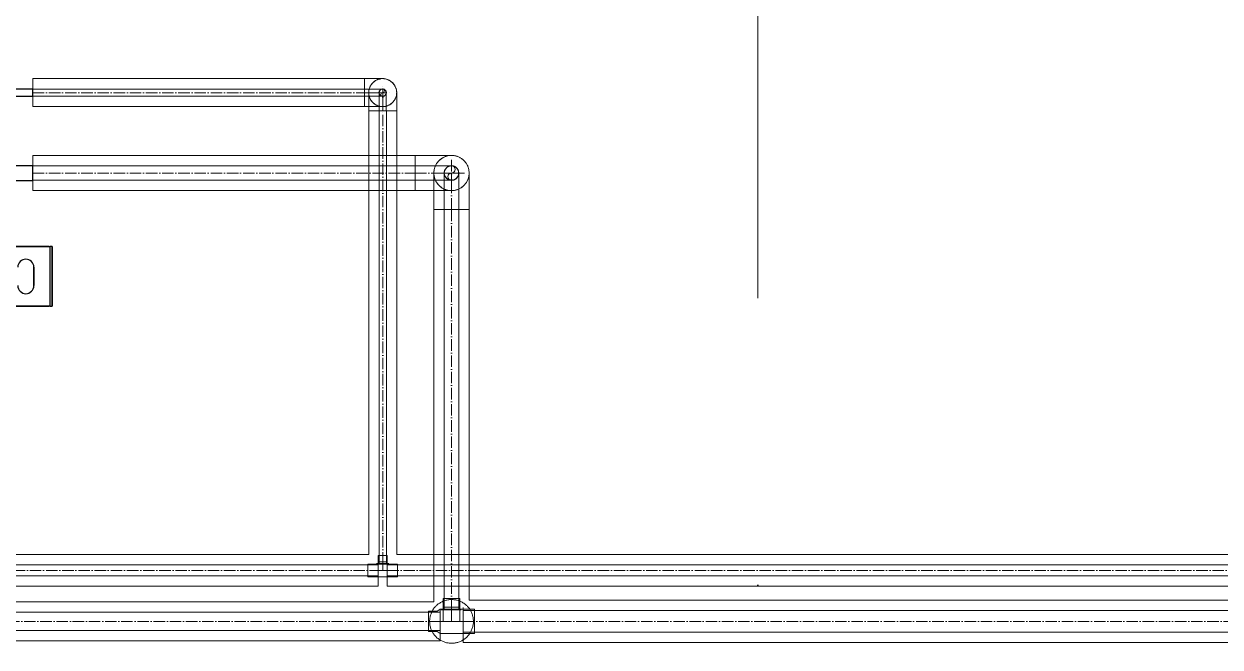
# Model space of a CAD drawing. Header units: millimetres. Extents: x -88595 to 880822, y -1054509 to -148035.
# Drawn here: x 170674 to 171716, y -245306 to -244763 of the extents above; entities that cross this region are included whole.
import ezdxf

# ---------------------------------------------------------------- set-up
doc = ezdxf.new("R2010")
doc.units = ezdxf.units.MM
doc.linetypes.add('$0$ADSK_Осевая', pattern=[14, 10, -2, 0, -2])
doc.linetypes.add('ADSK_Линия сетки', pattern=[25, 20, -2.5, 0, -2.5])
for name, color, linetype, lineweight in [('Изоляция', 7, 'Continuous', 18), ('Оборудование', 7, 'Continuous', 18), ('Оси', 7, 'Continuous', 9), ('Трубопровод', 7, 'Continuous', 18), ('Трубопроводы', 7, 'Continuous', 18)]:
    doc.layers.add(name, color=color, linetype=linetype, lineweight=lineweight)

# ---------------------------------------------------------------- blocks, each defined once
blk = doc.blocks.new('$0$ADSK_Канальный блок кондиционера1 - AD182MJERAB-3267445-В_Координация_1 этаж ОВ3')
at = {"layer": 'Оборудование', "color": 150, "lineweight": 30, "true_color": 0x0080ff}
for p, q in [((582, -507.825), (525, -507.825)), ((582, -514.175), (582, -507.825)), ((582, -514.175), (582, -507.825)), ((525, -514.175), (582, -514.175)), ((582, -574.65), (525, -574.65)), ((582, -587.35), (582, -574.65)), ((582, -587.35), (582, -574.65)), ((525, -587.35), (582, -587.35)), ((525, -645), (597, -645)), ((596, -645), (525, -645)), ((596, -645), (597, -645)), ((599, -645), (597, -645)), ((599, -645), (597, -645)), ((597, -645), (597, -697)), ((599, -697), (599, -645)), ((599, -645), (599, -697)), ((583, -679), (583, -663)), ((583, -663), (583, -679)), ((525, -697), (596, -697)), ((597, -697), (525, -697)), ((597, -697), (596, -697)), ((597, -697), (599, -697)), ((597, -697), (599, -697))]:
    blk.add_line(p, q, dxfattribs=at)
for centre, start, end in [((576, -663), 0, 180), ((576, -663), 0, 180), ((576, -679), 180, 0), ((576, -679), 180, 0)]:
    blk.add_arc(centre, 7, start, end, dxfattribs=at)
blk = doc.blocks.new('$0$ADSK_МедьПайка_Отвод-гнутая труба - Отвод _гнутая труба_-94627-В_Координация_1 этаж ОВ3')
at = {"layer": 'Трубопроводы', "color": 190, "true_color": 0x8000ff}
for p, q in [((-16488.7, 18357.4), (-16488.7, 18354.2)), ((-16488.7, 18354.2), (-16488.7, 18351.1))]:
    blk.add_line(p, q, dxfattribs=at)
at = {"layer": 'Трубопроводы', "color": 190, "true_color": 0x8000ff, "flags": 128}
for points in [[(-16488.7, 18357.4), (-16488.1, 18357.4), (-16487.5, 18357.4), (-16486.8, 18357.4), (-16486.2, 18357.4), (-16485.6, 18357.4), (-16485, 18357.4), (-16484.3, 18357.4), (-16483.7, 18357.4), (-16483.1, 18357.4), (-16482.5, 18357.4), (-16482, 18357.4), (-16481.4, 18357.4), (-16480.8, 18357.4), (-16480.3, 18357.4), (-16479.8, 18357.4), (-16479.2, 18357.4), (-16478.7, 18357.4), (-16478.3, 18357.4), (-16477.8, 18357.4), (-16477.3, 18357.4), (-16476.9, 18357.4), (-16476.5, 18357.4), (-16476.1, 18357.4), (-16475.7, 18357.4), (-16475.4, 18357.4), (-16475, 18357.4), (-16474.7, 18357.4), (-16474.4, 18357.4), (-16474.2, 18357.4), (-16473.9, 18357.4), (-16473.7, 18357.4), (-16473.5, 18357.4), (-16473.3, 18357.4), (-16473.2, 18357.4), (-16473.1, 18357.4), (-16473, 18357.4), (-16472.9, 18357.4), (-16472.9, 18357.4), (-16472.9, 18357.4)], [(-16476, 18354.2), (-16476, 18354.4), (-16476, 18354.5), (-16476, 18354.6), (-16476, 18354.7), (-16476, 18354.9), (-16475.9, 18355), (-16475.9, 18355.1), (-16475.9, 18355.2), (-16475.8, 18355.4), (-16475.8, 18355.5), (-16475.7, 18355.6), (-16475.7, 18355.7), (-16475.6, 18355.8), (-16475.5, 18355.9), (-16475.5, 18356), (-16475.4, 18356.1), (-16475.3, 18356.2), (-16475.2, 18356.3), (-16475.2, 18356.4), (-16475.1, 18356.5), (-16475, 18356.6), (-16474.9, 18356.7), (-16474.8, 18356.8), (-16474.7, 18356.8), (-16474.6, 18356.9), (-16474.5, 18357), (-16474.3, 18357), (-16474.2, 18357.1), (-16474.1, 18357.1), (-16474, 18357.2), (-16473.9, 18357.2), (-16473.8, 18357.3), (-16473.6, 18357.3), (-16473.5, 18357.3), (-16473.4, 18357.4), (-16473.3, 18357.4), (-16473.1, 18357.4), (-16473, 18357.4), (-16472.9, 18357.4), (-16472.9, 18357.4)], [(-16472.9, 18357.4), (-16472.7, 18357.4), (-16472.6, 18357.4), (-16472.5, 18357.4), (-16472.3, 18357.4), (-16472.2, 18357.3), (-16472.1, 18357.3), (-16472, 18357.3), (-16471.9, 18357.2), (-16471.7, 18357.2), (-16471.6, 18357.2), (-16471.5, 18357.1), (-16471.4, 18357), (-16471.3, 18357), (-16471.2, 18356.9), (-16471.1, 18356.9), (-16471, 18356.8), (-16470.9, 18356.7), (-16470.8, 18356.6), (-16470.7, 18356.5), (-16470.6, 18356.4), (-16470.5, 18356.4), (-16470.4, 18356.3), (-16470.3, 18356.2), (-16470.2, 18356.1), (-16470.2, 18355.9), (-16470.1, 18355.8), (-16470.1, 18355.7), (-16470, 18355.6), (-16469.9, 18355.5), (-16469.9, 18355.4), (-16469.8, 18355.3), (-16469.8, 18355.1), (-16469.8, 18355), (-16469.7, 18354.9), (-16469.7, 18354.8), (-16469.7, 18354.6), (-16469.7, 18354.5), (-16469.7, 18354.4), (-16469.7, 18354.3), (-16469.7, 18354.2)], [(-16472.9, 18351.1), (-16472.9, 18351.1), (-16472.9, 18351.1), (-16473, 18351.1), (-16473.1, 18351.1), (-16473.2, 18351.1), (-16473.3, 18351.1), (-16473.5, 18351.1), (-16473.7, 18351.1), (-16473.9, 18351.1), (-16474.1, 18351.1), (-16474.4, 18351.1), (-16474.6, 18351.1), (-16474.9, 18351.1), (-16475.3, 18351.1), (-16475.6, 18351.1), (-16476, 18351.1), (-16476.4, 18351.1), (-16476.8, 18351.1), (-16477.2, 18351.1), (-16477.7, 18351.1), (-16478.1, 18351.1), (-16478.6, 18351.1), (-16479.1, 18351.1), (-16479.6, 18351.1), (-16480.1, 18351.1), (-16480.7, 18351.1), (-16481.2, 18351.1), (-16481.8, 18351.1), (-16482.4, 18351.1), (-16483, 18351.1), (-16483.6, 18351.1), (-16484.2, 18351.1), (-16484.8, 18351.1), (-16485.4, 18351.1), (-16486, 18351.1), (-16486.7, 18351.1), (-16487.3, 18351.1), (-16487.9, 18351.1), (-16488.6, 18351.1), (-16488.7, 18351.1)], [(-16472.9, 18351.1), (-16473, 18351.1), (-16473.1, 18351.1), (-16473.2, 18351.1), (-16473.4, 18351.1), (-16473.5, 18351.1), (-16473.6, 18351.1), (-16473.7, 18351.2), (-16473.8, 18351.2), (-16474, 18351.3), (-16474.1, 18351.3), (-16474.2, 18351.4), (-16474.3, 18351.4), (-16474.4, 18351.5), (-16474.5, 18351.5), (-16474.6, 18351.6), (-16474.7, 18351.7), (-16474.8, 18351.8), (-16474.9, 18351.8), (-16475, 18351.9), (-16475.1, 18352), (-16475.2, 18352.1), (-16475.3, 18352.2), (-16475.4, 18352.3), (-16475.5, 18352.4), (-16475.5, 18352.5), (-16475.6, 18352.6), (-16475.7, 18352.7), (-16475.7, 18352.8), (-16475.8, 18353), (-16475.8, 18353.1), (-16475.9, 18353.2), (-16475.9, 18353.3), (-16475.9, 18353.4), (-16476, 18353.6), (-16476, 18353.7), (-16476, 18353.8), (-16476, 18353.9), (-16476, 18354.1), (-16476, 18354.2), (-16476, 18354.2)], [(-16469.7, 18354.2), (-16469.7, 18354.1), (-16469.7, 18354), (-16469.7, 18353.9), (-16469.7, 18353.7), (-16469.7, 18353.6), (-16469.8, 18353.5), (-16469.8, 18353.4), (-16469.8, 18353.2), (-16469.9, 18353.1), (-16469.9, 18353), (-16470, 18352.9), (-16470, 18352.8), (-16470.1, 18352.7), (-16470.2, 18352.5), (-16470.2, 18352.4), (-16470.3, 18352.3), (-16470.4, 18352.2), (-16470.5, 18352.1), (-16470.5, 18352), (-16470.6, 18352), (-16470.7, 18351.9), (-16470.8, 18351.8), (-16470.9, 18351.7), (-16471, 18351.6), (-16471.1, 18351.6), (-16471.2, 18351.5), (-16471.4, 18351.4), (-16471.5, 18351.4), (-16471.6, 18351.3), (-16471.7, 18351.3), (-16471.8, 18351.2), (-16471.9, 18351.2), (-16472.1, 18351.2), (-16472.2, 18351.1), (-16472.3, 18351.1), (-16472.4, 18351.1), (-16472.6, 18351.1), (-16472.7, 18351.1), (-16472.8, 18351.1), (-16472.9, 18351.1)]]:
    blk.add_lwpolyline(points, dxfattribs=at)
at = {"layer": 'Трубопроводы', "color": 190, "true_color": 0x8000ff}
for radius, start, end in [(3.18, 0, 180), (3.17, 180, 0)]:
    blk.add_arc((-16472.9, 18354.2), radius, start, end, dxfattribs=at)
blk = doc.blocks.new('$0$ADSK_МедьПайка_Отвод-гнутая труба - Отвод _гнутая труба_-3260024-В_Координация_1 этаж ОВ3')
at = {"layer": 'Трубопроводы', "color": 134, "true_color": 0x00a6a6}
for p, q in [((-16459.6, 18290.6), (-16459.6, 18284.2)), ((-16459.6, 18284.2), (-16459.6, 18277.9))]:
    blk.add_line(p, q, dxfattribs=at)
at = {"layer": 'Трубопроводы', "color": 134, "true_color": 0x00a6a6, "flags": 128}
for points in [[(-16459.6, 18290.6), (-16458.3, 18290.6), (-16457.1, 18290.6), (-16455.8, 18290.6), (-16454.5, 18290.6), (-16453.3, 18290.6), (-16452.1, 18290.6), (-16450.8, 18290.6), (-16449.6, 18290.6), (-16448.4, 18290.6), (-16447.2, 18290.6), (-16446.1, 18290.6), (-16444.9, 18290.6), (-16443.8, 18290.6), (-16442.7, 18290.6), (-16441.7, 18290.6), (-16440.6, 18290.6), (-16439.6, 18290.6), (-16438.7, 18290.6), (-16437.7, 18290.6), (-16436.8, 18290.6), (-16436, 18290.6), (-16435.1, 18290.6), (-16434.3, 18290.6), (-16433.6, 18290.6), (-16432.9, 18290.6), (-16432.2, 18290.6), (-16431.6, 18290.6), (-16431, 18290.6), (-16430.5, 18290.6), (-16430, 18290.6), (-16429.6, 18290.6), (-16429.2, 18290.6), (-16428.8, 18290.6), (-16428.6, 18290.6), (-16428.3, 18290.6), (-16428.1, 18290.6), (-16428, 18290.6), (-16427.9, 18290.6), (-16427.9, 18290.6)], [(-16434.2, 18284.2), (-16434.2, 18284.5), (-16434.2, 18284.7), (-16434.2, 18285), (-16434.1, 18285.2), (-16434.1, 18285.5), (-16434, 18285.7), (-16434, 18286), (-16433.9, 18286.2), (-16433.8, 18286.5), (-16433.7, 18286.7), (-16433.6, 18286.9), (-16433.5, 18287.2), (-16433.4, 18287.4), (-16433.2, 18287.6), (-16433.1, 18287.8), (-16432.9, 18288), (-16432.8, 18288.2), (-16432.6, 18288.4), (-16432.5, 18288.6), (-16432.3, 18288.8), (-16432.1, 18289), (-16431.9, 18289.1), (-16431.7, 18289.3), (-16431.5, 18289.4), (-16431.3, 18289.6), (-16431.1, 18289.7), (-16430.8, 18289.8), (-16430.6, 18289.9), (-16430.4, 18290.1), (-16430.2, 18290.2), (-16429.9, 18290.2), (-16429.7, 18290.3), (-16429.4, 18290.4), (-16429.2, 18290.4), (-16428.9, 18290.5), (-16428.7, 18290.5), (-16428.4, 18290.6), (-16428.2, 18290.6), (-16427.9, 18290.6), (-16427.9, 18290.6)], [(-16427.9, 18277.9), (-16428.1, 18277.9), (-16428.4, 18277.9), (-16428.6, 18277.9), (-16428.9, 18278), (-16429.1, 18278), (-16429.4, 18278.1), (-16429.6, 18278.1), (-16429.8, 18278.2), (-16430.1, 18278.3), (-16430.3, 18278.4), (-16430.6, 18278.5), (-16430.8, 18278.6), (-16431, 18278.7), (-16431.2, 18278.9), (-16431.4, 18279), (-16431.6, 18279.1), (-16431.8, 18279.3), (-16432, 18279.5), (-16432.2, 18279.6), (-16432.4, 18279.8), (-16432.6, 18280), (-16432.7, 18280.2), (-16432.9, 18280.4), (-16433.1, 18280.6), (-16433.2, 18280.8), (-16433.3, 18281), (-16433.5, 18281.2), (-16433.6, 18281.5), (-16433.7, 18281.7), (-16433.8, 18281.9), (-16433.9, 18282.2), (-16433.9, 18282.4), (-16434, 18282.7), (-16434.1, 18282.9), (-16434.1, 18283.2), (-16434.1, 18283.4), (-16434.2, 18283.7), (-16434.2, 18283.9), (-16434.2, 18284.2), (-16434.2, 18284.2)], [(-16427.9, 18290.6), (-16427.6, 18290.6), (-16427.3, 18290.6), (-16427.1, 18290.5), (-16426.8, 18290.5), (-16426.6, 18290.5), (-16426.3, 18290.4), (-16426.1, 18290.3), (-16425.9, 18290.3), (-16425.6, 18290.2), (-16425.4, 18290.1), (-16425.1, 18290), (-16424.9, 18289.9), (-16424.7, 18289.7), (-16424.5, 18289.6), (-16424.3, 18289.5), (-16424.1, 18289.3), (-16423.9, 18289.2), (-16423.7, 18289), (-16423.5, 18288.8), (-16423.3, 18288.7), (-16423.1, 18288.5), (-16423, 18288.3), (-16422.8, 18288.1), (-16422.6, 18287.9), (-16422.5, 18287.7), (-16422.4, 18287.4), (-16422.3, 18287.2), (-16422.1, 18287), (-16422, 18286.8), (-16421.9, 18286.5), (-16421.8, 18286.3), (-16421.8, 18286.1), (-16421.7, 18285.8), (-16421.6, 18285.6), (-16421.6, 18285.3), (-16421.6, 18285.1), (-16421.5, 18284.8), (-16421.5, 18284.6), (-16421.5, 18284.3), (-16421.5, 18284.2)], [(-16421.5, 18284.2), (-16421.5, 18284), (-16421.5, 18283.7), (-16421.5, 18283.5), (-16421.6, 18283.2), (-16421.6, 18283), (-16421.7, 18282.7), (-16421.7, 18282.5), (-16421.8, 18282.2), (-16421.9, 18282), (-16422, 18281.8), (-16422.1, 18281.5), (-16422.2, 18281.3), (-16422.3, 18281.1), (-16422.5, 18280.9), (-16422.6, 18280.6), (-16422.8, 18280.4), (-16422.9, 18280.2), (-16423.1, 18280), (-16423.2, 18279.9), (-16423.4, 18279.7), (-16423.6, 18279.5), (-16423.8, 18279.3), (-16424, 18279.2), (-16424.2, 18279), (-16424.4, 18278.9), (-16424.6, 18278.8), (-16424.9, 18278.6), (-16425.1, 18278.5), (-16425.3, 18278.4), (-16425.5, 18278.3), (-16425.8, 18278.2), (-16426, 18278.1), (-16426.3, 18278.1), (-16426.5, 18278), (-16426.8, 18278), (-16427, 18277.9), (-16427.3, 18277.9), (-16427.5, 18277.9), (-16427.8, 18277.9), (-16427.9, 18277.9)], [(-16427.9, 18277.9), (-16427.9, 18277.9), (-16428, 18277.9), (-16428.1, 18277.9), (-16428.3, 18277.9), (-16428.5, 18277.9), (-16428.8, 18277.9), (-16429.1, 18277.9), (-16429.5, 18277.9), (-16429.9, 18277.9), (-16430.4, 18277.9), (-16430.9, 18277.9), (-16431.4, 18277.9), (-16432, 18277.9), (-16432.7, 18277.9), (-16433.4, 18277.9), (-16434.1, 18277.9), (-16434.9, 18277.9), (-16435.7, 18277.9), (-16436.6, 18277.9), (-16437.5, 18277.9), (-16438.4, 18277.9), (-16439.4, 18277.9), (-16440.4, 18277.9), (-16441.4, 18277.9), (-16442.4, 18277.9), (-16443.5, 18277.9), (-16444.6, 18277.9), (-16445.8, 18277.9), (-16446.9, 18277.9), (-16448.1, 18277.9), (-16449.3, 18277.9), (-16450.5, 18277.9), (-16451.7, 18277.9), (-16453, 18277.9), (-16454.2, 18277.9), (-16455.5, 18277.9), (-16456.7, 18277.9), (-16458, 18277.9), (-16459.3, 18277.9), (-16459.6, 18277.9)]]:
    blk.add_lwpolyline(points, dxfattribs=at)
at = {"layer": 'Трубопроводы', "color": 134, "true_color": 0x00a6a6}
for start, end in [(0, 180), (180, 0)]:
    blk.add_arc((-16427.9, 18284.2), 6.35, start, end, dxfattribs=at)
blk = doc.blocks.new('$0$ADSK_МедьПайка_Отвод-гнутая труба - Отвод _гнутая труба_-V35-В_Координация_1 этаж ОВ3')
at = {"layer": 'Трубопроводы', "color": 134, "true_color": 0x00a6a6}
for p, q in [((-16434.2, 18252.5), (-16427.9, 18252.5)), ((-16427.9, 18252.5), (-16421.5, 18252.5))]:
    blk.add_line(p, q, dxfattribs=at)
at = {"layer": 'Трубопроводы', "color": 134, "true_color": 0x00a6a6, "flags": 128}
for points in [[(-16434.2, 18284.2), (-16434.2, 18284.2), (-16434.2, 18284.1), (-16434.2, 18284), (-16434.2, 18283.8), (-16434.2, 18283.6), (-16434.2, 18283.3), (-16434.2, 18283), (-16434.2, 18282.6), (-16434.2, 18282.2), (-16434.2, 18281.7), (-16434.2, 18281.2), (-16434.2, 18280.6), (-16434.2, 18280), (-16434.2, 18279.4), (-16434.2, 18278.7), (-16434.2, 18277.9), (-16434.2, 18277.2), (-16434.2, 18276.4), (-16434.2, 18275.5), (-16434.2, 18274.6), (-16434.2, 18273.7), (-16434.2, 18272.7), (-16434.2, 18271.7), (-16434.2, 18270.7), (-16434.2, 18269.6), (-16434.2, 18268.6), (-16434.2, 18267.4), (-16434.2, 18266.3), (-16434.2, 18265.2), (-16434.2, 18264), (-16434.2, 18262.8), (-16434.2, 18261.6), (-16434.2, 18260.4), (-16434.2, 18259.1), (-16434.2, 18257.9), (-16434.2, 18256.6), (-16434.2, 18255.4), (-16434.2, 18254.1), (-16434.2, 18252.8), (-16434.2, 18252.5)], [(-16421.5, 18252.5), (-16421.5, 18253.8), (-16421.5, 18255), (-16421.5, 18256.3), (-16421.5, 18257.5), (-16421.5, 18258.8), (-16421.5, 18260), (-16421.5, 18261.3), (-16421.5, 18262.5), (-16421.5, 18263.7), (-16421.5, 18264.8), (-16421.5, 18266), (-16421.5, 18267.1), (-16421.5, 18268.3), (-16421.5, 18269.3), (-16421.5, 18270.4), (-16421.5, 18271.4), (-16421.5, 18272.4), (-16421.5, 18273.4), (-16421.5, 18274.4), (-16421.5, 18275.3), (-16421.5, 18276.1), (-16421.5, 18277), (-16421.5, 18277.7), (-16421.5, 18278.5), (-16421.5, 18279.2), (-16421.5, 18279.9), (-16421.5, 18280.5), (-16421.5, 18281.1), (-16421.5, 18281.6), (-16421.5, 18282.1), (-16421.5, 18282.5), (-16421.5, 18282.9), (-16421.5, 18283.2), (-16421.5, 18283.5), (-16421.5, 18283.8), (-16421.5, 18284), (-16421.5, 18284.1), (-16421.5, 18284.2), (-16421.5, 18284.2)]]:
    blk.add_lwpolyline(points, dxfattribs=at)
at = {"layer": 'Трубопроводы', "color": 134, "true_color": 0x00a6a6}
for start, end in [(90, 270), (270, 90)]:
    blk.add_arc((-16427.9, 18284.2), 6.35, start, end, dxfattribs=at)
blk = doc.blocks.new('$0$ADSK_МедьПайка_Отвод-гнутая труба - Отвод _гнутая труба_-V37-В_Координация_1 этаж ОВ3')
at = {"layer": 'Трубопроводы', "color": 190, "true_color": 0x8000ff}
for p, q in [((-4816, 18338.4), (-4812.9, 18338.4)), ((-4812.9, 18338.4), (-4809.7, 18338.4))]:
    blk.add_line(p, q, dxfattribs=at)
at = {"layer": 'Трубопроводы', "color": 190, "true_color": 0x8000ff, "flags": 128}
for points in [[(-4816, 18354.2), (-4816, 18354.2), (-4816, 18354.2), (-4816, 18354.1), (-4816, 18354), (-4816, 18353.9), (-4816, 18353.8), (-4816, 18353.6), (-4816, 18353.4), (-4816, 18353.2), (-4816, 18353), (-4816, 18352.7), (-4816, 18352.4), (-4816, 18352.1), (-4816, 18351.8), (-4816, 18351.5), (-4816, 18351.1), (-4816, 18350.7), (-4816, 18350.3), (-4816, 18349.9), (-4816, 18349.4), (-4816, 18349), (-4816, 18348.5), (-4816, 18348), (-4816, 18347.5), (-4816, 18346.9), (-4816, 18346.4), (-4816, 18345.8), (-4816, 18345.3), (-4816, 18344.7), (-4816, 18344.1), (-4816, 18343.5), (-4816, 18342.9), (-4816, 18342.3), (-4816, 18341.7), (-4816, 18341.1), (-4816, 18340.4), (-4816, 18339.8), (-4816, 18339.2), (-4816, 18338.5), (-4816, 18338.4)], [(-4809.7, 18338.4), (-4809.7, 18339), (-4809.7, 18339.6), (-4809.7, 18340.3), (-4809.7, 18340.9), (-4809.7, 18341.5), (-4809.7, 18342.1), (-4809.7, 18342.7), (-4809.7, 18343.4), (-4809.7, 18344), (-4809.7, 18344.5), (-4809.7, 18345.1), (-4809.7, 18345.7), (-4809.7, 18346.2), (-4809.7, 18346.8), (-4809.7, 18347.3), (-4809.7, 18347.8), (-4809.7, 18348.3), (-4809.7, 18348.8), (-4809.7, 18349.3), (-4809.7, 18349.7), (-4809.7, 18350.2), (-4809.7, 18350.6), (-4809.7, 18351), (-4809.7, 18351.4), (-4809.7, 18351.7), (-4809.7, 18352), (-4809.7, 18352.4), (-4809.7, 18352.6), (-4809.7, 18352.9), (-4809.7, 18353.2), (-4809.7, 18353.4), (-4809.7, 18353.6), (-4809.7, 18353.7), (-4809.7, 18353.9), (-4809.7, 18354), (-4809.7, 18354.1), (-4809.7, 18354.2), (-4809.7, 18354.2), (-4809.7, 18354.2)]]:
    blk.add_lwpolyline(points, dxfattribs=at)
at = {"layer": 'Трубопроводы', "color": 190, "true_color": 0x8000ff}
for radius, start, end in [(3.17, 90, 270), (3.18, 270, 90)]:
    blk.add_arc((-4812.9, 18354.2), radius, start, end, dxfattribs=at)
blk = doc.blocks.new('1 этаж')
at = {"layer": 'Оси', "linetype": 'ADSK_Линия сетки', "ltscale": 100}
blk.add_line((207442.7, 697813.2), (207442.7, 676562.6), dxfattribs=at)

msp = doc.modelspace()

# ---------------------------------------------------------------- linework, layer by layer
at = {"layer": 'Изоляция', "color": 190, "true_color": 0x8000ff}
for p, q in [((170970.5, -244810.8), (170681.4, -244810.8)), ((170681.4, -244810.8), (170681.4, -244835.1)), ((170970.5, -244835.1), (170970.5, -244810.8)), ((170681.4, -244835.1), (170970.5, -244835.1)), ((170974.2, -244838.8), (170974.2, -245225.2)), ((170998.6, -244838.8), (170974.2, -244838.8)), ((170998.6, -245225.2), (170998.6, -244838.8)), ((170974.2, -245225.2), (166803.6, -245225.2)), ((170981.1, -245233), (170991.7, -245233)), ((170982.4, -245252.7), (170982.4, -245234.4)), ((170990.4, -245234.4), (170990.4, -245252.7)), ((174954.2, -245225.2), (170998.6, -245225.2)), ((166801.4, -245252.7), (170982.4, -245252.7)), ((170990.4, -245252.7), (174962.4, -245252.7))]:
    msp.add_line(p, q, dxfattribs=at)
at = {"layer": 'Изоляция', "color": 134, "true_color": 0x00a6a6}
for p, q in [((171014.6, -244877.6), (170681.4, -244877.6)), ((170681.4, -244877.6), (170681.4, -244908.3)), ((171014.6, -244908.3), (171014.6, -244877.6)), ((170681.4, -244908.3), (171014.6, -244908.3)), ((171031, -244924.7), (171031, -245266.4)), ((171061.7, -244924.7), (171031, -244924.7)), ((171061.7, -245264.8), (171061.7, -244924.7)), ((175021, -245264.8), (171061.7, -245264.8)), ((171031, -245266.4), (166861.7, -245266.4)), ((171036.4, -245300.2), (171036.4, -245272.3)), ((171037.3, -245273.3), (171054.7, -245273.3)), ((171056.4, -245271.2), (171056.4, -245301.8)), ((166854.4, -245300.2), (171036.4, -245300.2)), ((171056.4, -245301.8), (175028.4, -245301.8))]:
    msp.add_line(p, q, dxfattribs=at)
at = {"layer": 'Изоляция', "color": 190, "true_color": 0x8000ff, "flags": 128}
for points in [[(170970.5, -244810.8), (170971.1, -244810.8), (170971.8, -244810.8), (170972.4, -244810.8), (170973, -244810.8), (170973.7, -244810.8), (170974.3, -244810.8), (170974.9, -244810.8), (170975.5, -244810.8), (170976.1, -244810.8), (170976.7, -244810.8), (170977.3, -244810.8), (170977.8, -244810.8), (170978.4, -244810.8), (170978.9, -244810.8), (170979.5, -244810.8), (170980, -244810.8), (170980.5, -244810.8), (170981, -244810.8), (170981.4, -244810.8), (170981.9, -244810.8), (170982.3, -244810.8), (170982.7, -244810.8), (170983.1, -244810.8), (170983.5, -244810.8), (170983.9, -244810.8), (170984.2, -244810.8), (170984.5, -244810.8), (170984.8, -244810.8), (170985.1, -244810.8), (170985.3, -244810.8), (170985.5, -244810.8), (170985.7, -244810.8), (170985.9, -244810.8), (170986, -244810.8), (170986.1, -244810.8), (170986.2, -244810.8), (170986.3, -244810.8), (170986.4, -244810.8), (170986.4, -244810.8)], [(170974.2, -244823), (170974.2, -244822.5), (170974.2, -244822), (170974.3, -244821.5), (170974.4, -244821), (170974.4, -244820.5), (170974.6, -244820.1), (170974.7, -244819.6), (170974.8, -244819.1), (170975, -244818.7), (170975.2, -244818.2), (170975.4, -244817.8), (170975.6, -244817.3), (170975.8, -244816.9), (170976.1, -244816.5), (170976.3, -244816.1), (170976.6, -244815.7), (170976.9, -244815.3), (170977.2, -244814.9), (170977.6, -244814.6), (170977.9, -244814.2), (170978.3, -244813.9), (170978.6, -244813.6), (170979, -244813.3), (170979.4, -244813), (170979.8, -244812.7), (170980.2, -244812.5), (170980.6, -244812.2), (170981.1, -244812), (170981.5, -244811.8), (170982, -244811.6), (170982.4, -244811.5), (170982.9, -244811.3), (170983.4, -244811.2), (170983.8, -244811.1), (170984.3, -244811), (170984.8, -244810.9), (170985.3, -244810.8), (170985.8, -244810.8), (170986.2, -244810.8), (170986.4, -244810.8)], [(170986.4, -244810.8), (170986.9, -244810.8), (170987.4, -244810.8), (170987.8, -244810.9), (170988.3, -244810.9), (170988.8, -244811), (170989.3, -244811.1), (170989.7, -244811.3), (170990.2, -244811.4), (170990.7, -244811.6), (170991.1, -244811.8), (170991.6, -244812), (170992, -244812.2), (170992.4, -244812.4), (170992.8, -244812.7), (170993.3, -244812.9), (170993.6, -244813.2), (170994, -244813.5), (170994.4, -244813.8), (170994.8, -244814.1), (170995.1, -244814.5), (170995.4, -244814.8), (170995.8, -244815.2), (170996.1, -244815.6), (170996.4, -244816), (170996.6, -244816.4), (170996.9, -244816.8), (170997.1, -244817.2), (170997.3, -244817.7), (170997.5, -244818.1), (170997.7, -244818.6), (170997.9, -244819), (170998, -244819.5), (170998.2, -244819.9), (170998.3, -244820.4), (170998.4, -244820.9), (170998.4, -244821.4), (170998.5, -244821.9), (170998.5, -244822.3), (170998.6, -244822.8), (170998.6, -244823)], [(170986.4, -244835.1), (170985.9, -244835.1), (170985.4, -244835.1), (170984.9, -244835.1), (170984.4, -244835), (170984, -244834.9), (170983.5, -244834.8), (170983, -244834.7), (170982.5, -244834.5), (170982.1, -244834.4), (170981.6, -244834.2), (170981.2, -244834), (170980.8, -244833.8), (170980.3, -244833.5), (170979.9, -244833.3), (170979.5, -244833), (170979.1, -244832.7), (170978.7, -244832.4), (170978.4, -244832.1), (170978, -244831.8), (170977.6, -244831.5), (170977.3, -244831.1), (170977, -244830.7), (170976.7, -244830.3), (170976.4, -244830), (170976.1, -244829.5), (170975.9, -244829.1), (170975.6, -244828.7), (170975.4, -244828.3), (170975.2, -244827.8), (170975, -244827.4), (170974.9, -244826.9), (170974.7, -244826.5), (170974.6, -244826), (170974.5, -244825.5), (170974.4, -244825), (170974.3, -244824.6), (170974.3, -244824.1), (170974.2, -244823.6), (170974.2, -244823.1), (170974.2, -244823)], [(170974.2, -244823), (170974.2, -244823), (170974.2, -244823), (170974.2, -244823.1), (170974.2, -244823.2), (170974.2, -244823.3), (170974.2, -244823.4), (170974.2, -244823.6), (170974.2, -244823.8), (170974.2, -244824), (170974.2, -244824.2), (170974.2, -244824.5), (170974.2, -244824.8), (170974.2, -244825.1), (170974.2, -244825.4), (170974.2, -244825.7), (170974.2, -244826.1), (170974.2, -244826.5), (170974.2, -244826.9), (170974.2, -244827.3), (170974.2, -244827.8), (170974.2, -244828.2), (170974.2, -244828.7), (170974.2, -244829.2), (170974.2, -244829.7), (170974.2, -244830.3), (170974.2, -244830.8), (170974.2, -244831.4), (170974.2, -244831.9), (170974.2, -244832.5), (170974.2, -244833.1), (170974.2, -244833.7), (170974.2, -244834.3), (170974.2, -244834.9), (170974.2, -244835.5), (170974.2, -244836.1), (170974.2, -244836.8), (170974.2, -244837.4), (170974.2, -244838), (170974.2, -244838.7), (170974.2, -244838.8)], [(170998.6, -244823), (170998.5, -244823.5), (170998.5, -244823.9), (170998.5, -244824.4), (170998.4, -244824.9), (170998.3, -244825.4), (170998.2, -244825.9), (170998.1, -244826.3), (170997.9, -244826.8), (170997.8, -244827.3), (170997.6, -244827.7), (170997.4, -244828.2), (170997.2, -244828.6), (170996.9, -244829), (170996.7, -244829.4), (170996.4, -244829.8), (170996.1, -244830.2), (170995.8, -244830.6), (170995.5, -244831), (170995.2, -244831.4), (170994.9, -244831.7), (170994.5, -244832), (170994.1, -244832.4), (170993.8, -244832.7), (170993.4, -244832.9), (170993, -244833.2), (170992.5, -244833.5), (170992.1, -244833.7), (170991.7, -244833.9), (170991.2, -244834.1), (170990.8, -244834.3), (170990.3, -244834.5), (170989.9, -244834.6), (170989.4, -244834.8), (170988.9, -244834.9), (170988.4, -244835), (170988, -244835), (170987.5, -244835.1), (170987, -244835.1), (170986.5, -244835.1), (170986.4, -244835.1)], [(170998.6, -244838.8), (170998.6, -244838.2), (170998.6, -244837.6), (170998.6, -244836.9), (170998.6, -244836.3), (170998.6, -244835.7), (170998.6, -244835.1), (170998.6, -244834.5), (170998.6, -244833.8), (170998.6, -244833.3), (170998.6, -244832.7), (170998.6, -244832.1), (170998.6, -244831.5), (170998.6, -244831), (170998.6, -244830.4), (170998.6, -244829.9), (170998.6, -244829.4), (170998.6, -244828.9), (170998.6, -244828.4), (170998.6, -244827.9), (170998.6, -244827.5), (170998.6, -244827), (170998.6, -244826.6), (170998.6, -244826.2), (170998.6, -244825.8), (170998.6, -244825.5), (170998.6, -244825.2), (170998.6, -244824.8), (170998.6, -244824.6), (170998.6, -244824.3), (170998.6, -244824), (170998.6, -244823.8), (170998.6, -244823.6), (170998.6, -244823.5), (170998.6, -244823.3), (170998.6, -244823.2), (170998.6, -244823.1), (170998.6, -244823), (170998.6, -244823), (170998.6, -244823)], [(170986.4, -244835.1), (170986.4, -244835.1), (170986.3, -244835.1), (170986.3, -244835.1), (170986.2, -244835.1), (170986.1, -244835.1), (170985.9, -244835.1), (170985.8, -244835.1), (170985.6, -244835.1), (170985.4, -244835.1), (170985.1, -244835.1), (170984.9, -244835.1), (170984.6, -244835.1), (170984.3, -244835.1), (170984, -244835.1), (170983.6, -244835.1), (170983.2, -244835.1), (170982.8, -244835.1), (170982.4, -244835.1), (170982, -244835.1), (170981.6, -244835.1), (170981.1, -244835.1), (170980.6, -244835.1), (170980.1, -244835.1), (170979.6, -244835.1), (170979.1, -244835.1), (170978.5, -244835.1), (170978, -244835.1), (170977.4, -244835.1), (170976.8, -244835.1), (170976.3, -244835.1), (170975.7, -244835.1), (170975.1, -244835.1), (170974.4, -244835.1), (170973.8, -244835.1), (170973.2, -244835.1), (170972.6, -244835.1), (170971.9, -244835.1), (170971.3, -244835.1), (170970.7, -244835.1), (170970.5, -244835.1)]]:
    msp.add_lwpolyline(points, dxfattribs=at)
at = {"layer": 'Изоляция', "color": 134, "true_color": 0x00a6a6, "flags": 128}
for points in [[(171014.6, -244877.6), (171015.9, -244877.6), (171017.2, -244877.6), (171018.4, -244877.6), (171019.7, -244877.6), (171020.9, -244877.6), (171022.2, -244877.6), (171023.4, -244877.6), (171024.6, -244877.6), (171025.8, -244877.6), (171027, -244877.6), (171028.2, -244877.6), (171029.3, -244877.6), (171030.4, -244877.6), (171031.5, -244877.6), (171032.6, -244877.6), (171033.6, -244877.6), (171034.6, -244877.6), (171035.6, -244877.6), (171036.5, -244877.6), (171037.4, -244877.6), (171038.3, -244877.6), (171039.1, -244877.6), (171039.9, -244877.6), (171040.6, -244877.6), (171041.3, -244877.6), (171042, -244877.6), (171042.6, -244877.6), (171043.2, -244877.6), (171043.7, -244877.6), (171044.2, -244877.6), (171044.7, -244877.6), (171045, -244877.6), (171045.4, -244877.6), (171045.7, -244877.6), (171045.9, -244877.6), (171046.1, -244877.6), (171046.2, -244877.6), (171046.3, -244877.6), (171046.4, -244877.6)], [(171031, -244893), (171031, -244892.4), (171031.1, -244891.7), (171031.1, -244891.1), (171031.2, -244890.5), (171031.3, -244889.9), (171031.5, -244889.3), (171031.6, -244888.7), (171031.8, -244888.1), (171032, -244887.6), (171032.2, -244887), (171032.5, -244886.4), (171032.8, -244885.9), (171033.1, -244885.3), (171033.4, -244884.8), (171033.7, -244884.3), (171034.1, -244883.8), (171034.4, -244883.3), (171034.8, -244882.8), (171035.3, -244882.4), (171035.7, -244882), (171036.1, -244881.5), (171036.6, -244881.1), (171037.1, -244880.8), (171037.6, -244880.4), (171038.1, -244880.1), (171038.6, -244879.7), (171039.1, -244879.4), (171039.7, -244879.2), (171040.2, -244878.9), (171040.8, -244878.7), (171041.4, -244878.5), (171042, -244878.3), (171042.6, -244878.1), (171043.2, -244878), (171043.8, -244877.8), (171044.4, -244877.7), (171045, -244877.7), (171045.6, -244877.6), (171046.2, -244877.6), (171046.4, -244877.6)], [(171046.4, -244877.6), (171047, -244877.6), (171047.6, -244877.7), (171048.2, -244877.7), (171048.8, -244877.8), (171049.4, -244877.9), (171050, -244878.1), (171050.6, -244878.2), (171051.2, -244878.4), (171051.8, -244878.6), (171052.4, -244878.8), (171052.9, -244879.1), (171053.5, -244879.4), (171054, -244879.6), (171054.5, -244880), (171055, -244880.3), (171055.5, -244880.7), (171056, -244881), (171056.5, -244881.4), (171057, -244881.8), (171057.4, -244882.3), (171057.8, -244882.7), (171058.2, -244883.2), (171058.6, -244883.7), (171059, -244884.2), (171059.3, -244884.7), (171059.6, -244885.2), (171059.9, -244885.7), (171060.2, -244886.3), (171060.5, -244886.8), (171060.7, -244887.4), (171060.9, -244888), (171061.1, -244888.6), (171061.2, -244889.2), (171061.4, -244889.8), (171061.5, -244890.4), (171061.6, -244891), (171061.7, -244891.6), (171061.7, -244892.2), (171061.7, -244892.8), (171061.7, -244893)], [(171046.4, -244908.3), (171045.8, -244908.3), (171045.2, -244908.3), (171044.5, -244908.2), (171043.9, -244908.1), (171043.3, -244908), (171042.7, -244907.9), (171042.1, -244907.7), (171041.5, -244907.5), (171041, -244907.3), (171040.4, -244907.1), (171039.8, -244906.9), (171039.3, -244906.6), (171038.8, -244906.3), (171038.2, -244906), (171037.7, -244905.6), (171037.2, -244905.3), (171036.7, -244904.9), (171036.3, -244904.5), (171035.8, -244904.1), (171035.4, -244903.7), (171034.9, -244903.2), (171034.5, -244902.7), (171034.2, -244902.3), (171033.8, -244901.8), (171033.5, -244901.3), (171033.1, -244900.7), (171032.8, -244900.2), (171032.6, -244899.7), (171032.3, -244899.1), (171032.1, -244898.5), (171031.9, -244898), (171031.7, -244897.4), (171031.5, -244896.8), (171031.4, -244896.2), (171031.3, -244895.6), (171031.2, -244895), (171031.1, -244894.4), (171031, -244893.7), (171031, -244893.1), (171031, -244893)], [(171031, -244893), (171031, -244893), (171031, -244893.1), (171031, -244893.2), (171031, -244893.4), (171031, -244893.6), (171031, -244893.9), (171031, -244894.2), (171031, -244894.6), (171031, -244895), (171031, -244895.5), (171031, -244896), (171031, -244896.6), (171031, -244897.2), (171031, -244897.8), (171031, -244898.5), (171031, -244899.3), (171031, -244900), (171031, -244900.8), (171031, -244901.7), (171031, -244902.6), (171031, -244903.5), (171031, -244904.5), (171031, -244905.5), (171031, -244906.5), (171031, -244907.6), (171031, -244908.6), (171031, -244909.8), (171031, -244910.9), (171031, -244912), (171031, -244913.2), (171031, -244914.4), (171031, -244915.6), (171031, -244916.8), (171031, -244918.1), (171031, -244919.3), (171031, -244920.6), (171031, -244921.8), (171031, -244923.1), (171031, -244924.4), (171031, -244924.7)], [(171061.7, -244893), (171061.7, -244893.6), (171061.7, -244894.2), (171061.6, -244894.8), (171061.5, -244895.4), (171061.4, -244896), (171061.3, -244896.6), (171061.1, -244897.2), (171060.9, -244897.8), (171060.7, -244898.4), (171060.5, -244898.9), (171060.3, -244899.5), (171060, -244900.1), (171059.7, -244900.6), (171059.4, -244901.1), (171059, -244901.6), (171058.7, -244902.1), (171058.3, -244902.6), (171057.9, -244903.1), (171057.5, -244903.5), (171057.1, -244904), (171056.6, -244904.4), (171056.2, -244904.8), (171055.7, -244905.2), (171055.2, -244905.5), (171054.7, -244905.9), (171054.1, -244906.2), (171053.6, -244906.5), (171053.1, -244906.8), (171052.5, -244907), (171051.9, -244907.3), (171051.4, -244907.5), (171050.8, -244907.7), (171050.2, -244907.8), (171049.6, -244908), (171049, -244908.1), (171048.4, -244908.2), (171047.8, -244908.3), (171047.2, -244908.3), (171046.5, -244908.3), (171046.4, -244908.3)], [(171061.7, -244924.7), (171061.7, -244923.4), (171061.7, -244922.2), (171061.7, -244920.9), (171061.7, -244919.7), (171061.7, -244918.4), (171061.7, -244917.2), (171061.7, -244915.9), (171061.7, -244914.7), (171061.7, -244913.5), (171061.7, -244912.4), (171061.7, -244911.2), (171061.7, -244910.1), (171061.7, -244908.9), (171061.7, -244907.9), (171061.7, -244906.8), (171061.7, -244905.8), (171061.7, -244904.8), (171061.7, -244903.8), (171061.7, -244902.8), (171061.7, -244901.9), (171061.7, -244901.1), (171061.7, -244900.2), (171061.7, -244899.5), (171061.7, -244898.7), (171061.7, -244898), (171061.7, -244897.3), (171061.7, -244896.7), (171061.7, -244896.1), (171061.7, -244895.6), (171061.7, -244895.1), (171061.7, -244894.7), (171061.7, -244894.3), (171061.7, -244894), (171061.7, -244893.7), (171061.7, -244893.4), (171061.7, -244893.2), (171061.7, -244893.1), (171061.7, -244893), (171061.7, -244893)], [(171046.4, -244908.3), (171046.4, -244908.3), (171046.3, -244908.3), (171046.2, -244908.3), (171046, -244908.3), (171045.7, -244908.3), (171045.5, -244908.3), (171045.1, -244908.3), (171044.8, -244908.3), (171044.3, -244908.3), (171043.9, -244908.3), (171043.4, -244908.3), (171042.8, -244908.3), (171042.2, -244908.3), (171041.5, -244908.3), (171040.8, -244908.3), (171040.1, -244908.3), (171039.3, -244908.3), (171038.5, -244908.3), (171037.6, -244908.3), (171036.7, -244908.3), (171035.8, -244908.3), (171034.9, -244908.3), (171033.9, -244908.3), (171032.8, -244908.3), (171031.8, -244908.3), (171030.7, -244908.3), (171029.6, -244908.3), (171028.5, -244908.3), (171027.3, -244908.3), (171026.1, -244908.3), (171024.9, -244908.3), (171023.7, -244908.3), (171022.5, -244908.3), (171021.3, -244908.3), (171020, -244908.3), (171018.8, -244908.3), (171017.5, -244908.3), (171016.2, -244908.3), (171015, -244908.3), (171014.6, -244908.3)]]:
    msp.add_lwpolyline(points, dxfattribs=at)
at = {"layer": 'Изоляция', "color": 190, "true_color": 0x8000ff}
for start, end in [(90, 180), (90, 180), (90, 180), (90, 180), (0, 90), (0, 90), (0, 90), (0, 90), (180, 270), (180, 270), (180, 270), (180, 270), (270, 0), (270, 0), (270, 0), (270, 0)]:
    msp.add_arc((170986.4, -244823), 12.2, start, end, dxfattribs=at)
at = {"layer": 'Изоляция', "color": 134, "true_color": 0x00a6a6}
for radius, start, end in [(15.4, 90, 180), (15.4, 90, 180), (15.4, 90, 180), (15.4, 90, 180), (15.3, 0, 90), (15.3, 0, 90), (15.3, 0, 90), (15.3, 0, 90), (15.4, 180, 270), (15.4, 180, 270), (15.4, 180, 270), (15.4, 180, 270), (15.3, 270, 0), (15.3, 270, 0), (15.3, 270, 0), (15.3, 270, 0)]:
    msp.add_arc((171046.4, -244893), radius, start, end, dxfattribs=at)
at = {"layer": 'Трубопровод', "color": 190, "linetype": '$0$ADSK_Осевая', "true_color": 0x8000ff}
for p, q in [((170986.4, -244829.3), (170986.4, -244816.6)), ((170681.4, -244823), (170970.5, -244823)), ((170681.4, -244823), (170970.5, -244823)), ((170980, -244823), (170992.7, -244823)), ((170986.4, -245233), (170986.4, -244838.8)), ((170986.4, -245233), (170986.4, -244838.8)), ((166801.4, -245239), (170982.4, -245239)), ((166801.4, -245239), (170982.4, -245239)), ((170990.4, -245239), (174962.4, -245239)), ((170990.4, -245239), (174962.4, -245239))]:
    msp.add_line(p, q, dxfattribs=at)
at = {"layer": 'Трубопровод', "color": 190, "true_color": 0x8000ff}
for p, q in [((170970.5, -244819.8), (170681.4, -244819.8)), ((170681.4, -244826.1), (170970.5, -244826.1)), ((170983.2, -244838.8), (170983.2, -245233)), ((170989.6, -245233), (170989.6, -244838.8)), ((170982.4, -245234.2), (166801.4, -245234.2)), ((170982.4, -245234.4), (170982.4, -245234.2)), ((174962.4, -245234.2), (170990.4, -245234.2)), ((170990.4, -245234.2), (170990.4, -245234.4)), ((166801.4, -245243.7), (170982.4, -245243.7)), ((170990.4, -245243.7), (174962.4, -245243.7))]:
    msp.add_line(p, q, dxfattribs=at)
at = {"layer": 'Трубопровод', "color": 134, "true_color": 0x00a6a6}
for p, q in [((171014.6, -244886.6), (170681.4, -244886.6)), ((170681.4, -244899.3), (171014.6, -244899.3)), ((171040, -244924.7), (171040, -245273.3)), ((171052.7, -245273.3), (171052.7, -244924.7)), ((171036.4, -245275.4), (166854.4, -245275.4)), ((175028.4, -245273.8), (171056.4, -245273.8)), ((166854.4, -245291.2), (171036.4, -245291.2)), ((171056.4, -245292.8), (175028.4, -245292.8))]:
    msp.add_line(p, q, dxfattribs=at)
at = {"layer": 'Трубопровод', "color": 134, "linetype": '$0$ADSK_Осевая', "true_color": 0x00a6a6}
for p, q in [((171046.4, -244905.7), (171046.4, -244880.3)), ((170681.4, -244893), (171014.6, -244893)), ((170681.4, -244893), (171014.6, -244893)), ((171033.7, -244893), (171059.1, -244893)), ((171046.4, -245273.3), (171046.4, -244924.7)), ((171046.4, -245273.3), (171046.4, -244924.7)), ((171036.4, -245283.3), (166854.4, -245283.3)), ((171036.4, -245283.3), (166854.4, -245283.3)), ((171056.4, -245283.3), (175028.4, -245283.3)), ((171056.4, -245283.3), (175028.4, -245283.3))]:
    msp.add_line(p, q, dxfattribs=at)
at = {"layer": 'Трубопровод', "color": 190, "true_color": 0x8000ff}
for centre, radius, start, end in [((170986.4, -244823), 3.18, 0, 180), ((170986.4, -244823), 3.18, 180, 0), ((170986.4, -244824.6), 1.59, 90, 270), ((170986.4, -244821.4), 1.59, 270, 90)]:
    msp.add_arc(centre, radius, start, end, dxfattribs=at)
at = {"layer": 'Трубопровод', "color": 134, "true_color": 0x00a6a6}
for centre, radius, start, end in [((171046.4, -244893), 6.35, 0, 180), ((171046.4, -244889.8), 3.17, 270, 90), ((171046.4, -244893), 6.35, 180, 0), ((171046.4, -244896.1), 3.18, 90, 270)]:
    msp.add_arc(centre, radius, start, end, dxfattribs=at)
at = {"layer": 'Трубопроводы', "color": 190, "linetype": '$0$ADSK_Осевая', "true_color": 0x8000ff}
for p, q in [((170970.5, -244823), (170986.4, -244823)), ((170986.4, -244838.8), (170986.4, -244823)), ((170986.4, -245233), (170986.4, -245239)), ((170990.4, -245239), (170982.4, -245239))]:
    msp.add_line(p, q, dxfattribs=at)
at = {"layer": 'Трубопроводы', "color": 134, "linetype": '$0$ADSK_Осевая', "true_color": 0x00a6a6}
for p, q in [((171014.6, -244893), (171046.4, -244893)), ((171046.4, -244924.7), (171046.4, -244893)), ((171046.4, -245273.3), (171046.4, -245283.3)), ((171036.4, -245283.3), (171056.4, -245283.3))]:
    msp.add_line(p, q, dxfattribs=at)
at = {"layer": 'Трубопроводы', "color": 190, "true_color": 0x8000ff}
for p, q in [((170981.4, -245233.4), (170973.4, -245233.4)), ((170973.4, -245233.4), (170973.4, -245244.5)), ((170973.4, -245233.4), (170973.4, -245244.5)), ((170981.4, -245234.2), (170973.4, -245234.2)), ((170973.4, -245243.7), (170973.4, -245234.2)), ((170973.4, -245243.7), (170973.4, -245234.2)), ((170982.4, -245233.4), (170981.4, -245233.4)), ((170982.4, -245234.2), (170981.4, -245234.2)), ((170982.4, -245226), (170982.4, -245233)), ((170990.3, -245226), (170982.4, -245226)), ((170990.3, -245226), (170982.4, -245226)), ((170982.4, -245233), (170982.4, -245239)), ((170990.3, -245233), (170982.4, -245233)), ((170990.3, -245233), (170982.4, -245233)), ((170982.4, -245233), (170990.3, -245233)), ((170982.4, -245233), (170990.3, -245233)), ((170982.4, -245244.5), (170982.4, -245233.4)), ((170982.4, -245244.5), (170982.4, -245233.4)), ((170990.4, -245233.4), (170982.4, -245233.4)), ((170982.4, -245233.4), (170982.4, -245244.5)), ((170982.4, -245233.4), (170982.4, -245244.5)), ((170982.4, -245234.2), (170982.4, -245243.7)), ((170982.4, -245234.2), (170982.4, -245243.7)), ((170983.2, -245226), (170983.2, -245231.5)), ((170983.2, -245226), (170989.6, -245226)), ((170983.2, -245226), (170989.6, -245226)), ((170989.6, -245231.5), (170983.2, -245231.5)), ((170989.6, -245231.5), (170983.2, -245231.5)), ((170989.6, -245231.5), (170989.6, -245226)), ((170990.3, -245233), (170990.3, -245226)), ((170990.3, -245239), (170990.3, -245233)), ((170991.4, -245233.4), (170990.4, -245233.4)), ((170990.4, -245233.4), (170990.4, -245244.5)), ((170990.4, -245233.4), (170990.4, -245244.5)), ((170990.4, -245244.5), (170990.4, -245233.4)), ((170990.4, -245244.5), (170990.4, -245233.4)), ((170991.4, -245234.2), (170990.4, -245234.2)), ((170990.4, -245243.7), (170990.4, -245234.2)), ((170990.4, -245243.7), (170990.4, -245234.2)), ((170999.4, -245233.4), (170991.4, -245233.4)), ((170999.4, -245234.2), (170991.4, -245234.2)), ((170999.4, -245244.5), (170999.4, -245233.4)), ((170999.4, -245244.5), (170999.4, -245233.4)), ((170999.4, -245234.2), (170999.4, -245243.7)), ((170999.4, -245234.2), (170999.4, -245243.7)), ((170973.4, -245243.7), (170981.4, -245243.7)), ((170973.4, -245244.5), (170981.4, -245244.5)), ((170981.4, -245243.7), (170982.4, -245243.7)), ((170981.4, -245244.5), (170982.4, -245244.5)), ((170982.4, -245239), (170990.3, -245239)), ((170982.4, -245239), (170990.3, -245239)), ((170982.4, -245244.5), (170990.4, -245244.5)), ((170990.4, -245243.7), (170991.4, -245243.7)), ((170990.4, -245244.5), (170991.4, -245244.5)), ((170991.4, -245243.7), (170999.4, -245243.7)), ((170991.4, -245244.5), (170999.4, -245244.5))]:
    msp.add_line(p, q, dxfattribs=at)
at = {"layer": 'Трубопроводы', "color": 134, "true_color": 0x00a6a6}
for p, q in [((171039, -245263.3), (171039, -245273.3)), ((171053.7, -245263.3), (171039, -245263.3)), ((171053.7, -245263.3), (171039, -245263.3)), ((171040, -245263.3), (171040, -245270.8)), ((171040, -245263.3), (171052.7, -245263.3)), ((171040, -245263.3), (171052.7, -245263.3)), ((171052.7, -245270.8), (171052.7, -245263.3)), ((171053.7, -245273.3), (171053.7, -245263.3)), ((171033.9, -245274.4), (171026.4, -245274.4)), ((171026.4, -245274.4), (171026.4, -245292.2)), ((171026.4, -245274.4), (171026.4, -245292.2)), ((171033.9, -245275.4), (171026.4, -245275.4)), ((171026.4, -245291.2), (171026.4, -245275.4)), ((171026.4, -245291.2), (171026.4, -245275.4)), ((171036.4, -245272.8), (171033.9, -245274.4)), ((171036.4, -245275.4), (171033.9, -245275.4)), ((171056.4, -245272.8), (171036.4, -245272.8)), ((171036.4, -245272.8), (171036.4, -245293.8)), ((171036.4, -245272.8), (171036.4, -245293.8)), ((171036.4, -245275.4), (171036.4, -245291.2)), ((171036.4, -245275.4), (171036.4, -245291.2)), ((171039, -245273.3), (171039, -245283.3)), ((171053.7, -245273.3), (171039, -245273.3)), ((171053.7, -245273.3), (171039, -245273.3)), ((171039, -245273.3), (171053.7, -245273.3)), ((171039, -245273.3), (171053.7, -245273.3)), ((171052.7, -245270.8), (171040, -245270.8)), ((171052.7, -245270.8), (171040, -245270.8)), ((171053.7, -245283.3), (171053.7, -245273.3)), ((171058.9, -245272.8), (171056.4, -245272.8)), ((171056.4, -245272.8), (171056.4, -245293.8)), ((171056.4, -245272.8), (171056.4, -245293.8)), ((171056.4, -245293.8), (171056.4, -245272.8)), ((171056.4, -245293.8), (171056.4, -245272.8)), ((171058.9, -245273.8), (171056.4, -245273.8)), ((171056.4, -245292.8), (171056.4, -245273.8)), ((171056.4, -245292.8), (171056.4, -245273.8)), ((171066.4, -245272.8), (171058.9, -245272.8)), ((171066.4, -245273.8), (171058.9, -245273.8)), ((171066.4, -245293.8), (171066.4, -245272.8)), ((171066.4, -245293.8), (171066.4, -245272.8)), ((171066.4, -245273.8), (171066.4, -245292.8)), ((171066.4, -245273.8), (171066.4, -245292.8)), ((171027.3, -245283.3), (171065.4, -245283.3)), ((171027.3, -245283.3), (171065.4, -245283.3)), ((171039, -245283.3), (171053.7, -245283.3)), ((171039, -245283.3), (171053.7, -245283.3)), ((171026.4, -245291.2), (171033.9, -245291.2)), ((171026.4, -245292.2), (171033.9, -245292.2)), ((171033.9, -245291.2), (171036.4, -245291.2)), ((171033.9, -245292.2), (171036.4, -245293.8)), ((171036.4, -245293.8), (171056.4, -245293.8)), ((171056.4, -245292.8), (171058.9, -245292.8)), ((171056.4, -245293.8), (171058.9, -245293.8)), ((171058.9, -245292.8), (171066.4, -245292.8)), ((171058.9, -245293.8), (171066.4, -245293.8))]:
    msp.add_line(p, q, dxfattribs=at)
at = {"layer": 'Трубопроводы', "color": 134, "true_color": 0x00a6a6, "flags": 128}
for points in [[(171027.3, -245283.3), (171027.3, -245282.5), (171027.4, -245281.8), (171027.5, -245281), (171027.6, -245280.3), (171027.7, -245279.5), (171027.9, -245278.8), (171028.1, -245278), (171028.3, -245277.3), (171028.5, -245276.6), (171028.8, -245275.9), (171029.1, -245275.2), (171029.5, -245274.5), (171029.8, -245273.8), (171030.2, -245273.2), (171030.7, -245272.5), (171031.1, -245271.9), (171031.6, -245271.3), (171032.1, -245270.7), (171032.6, -245270.2), (171033.1, -245269.6), (171033.7, -245269.1), (171034.2, -245268.6), (171034.8, -245268.1), (171035.5, -245267.7), (171036.1, -245267.3), (171036.7, -245266.9), (171037.4, -245266.5), (171038.1, -245266.2), (171038.8, -245265.8), (171039.5, -245265.5), (171040.2, -245265.3), (171040.9, -245265.1), (171041.7, -245264.8), (171042.4, -245264.7), (171043.1, -245264.5), (171043.9, -245264.4), (171044.7, -245264.3), (171045.4, -245264.3), (171046.2, -245264.3), (171046.9, -245264.3), (171047.7, -245264.3), (171048.5, -245264.4), (171049.2, -245264.5), (171050, -245264.6), (171050.7, -245264.8), (171051.4, -245264.9), (171052.2, -245265.2), (171052.9, -245265.4), (171053.6, -245265.7), (171054.3, -245266), (171055, -245266.3), (171055.7, -245266.7), (171056.3, -245267.1), (171057, -245267.5), (171057.6, -245267.9), (171058.2, -245268.4), (171058.8, -245268.8), (171059.4, -245269.4), (171059.9, -245269.9), (171060.4, -245270.4), (171060.9, -245271), (171061.4, -245271.6), (171061.9, -245272.2), (171062.3, -245272.8), (171062.7, -245273.5), (171063.1, -245274.1), (171063.4, -245274.8), (171063.8, -245275.5), (171064.1, -245276.2), (171064.3, -245276.9), (171064.6, -245277.6), (171064.8, -245278.4), (171065, -245279.1), (171065.1, -245279.9), (171065.2, -245280.6), (171065.3, -245281.4), (171065.4, -245282.1), (171065.4, -245282.9), (171065.4, -245283.3)], [(171065.4, -245283.3), (171065.4, -245284.1), (171065.4, -245284.8), (171065.3, -245285.6), (171065.2, -245286.3), (171065, -245287.1), (171064.9, -245287.8), (171064.7, -245288.6), (171064.5, -245289.3), (171064.2, -245290), (171063.9, -245290.7), (171063.6, -245291.4), (171063.3, -245292.1), (171062.9, -245292.8), (171062.5, -245293.4), (171062.1, -245294.1), (171061.7, -245294.7), (171061.2, -245295.3), (171060.7, -245295.9), (171060.2, -245296.4), (171059.7, -245297), (171059.1, -245297.5), (171058.5, -245298), (171057.9, -245298.5), (171057.3, -245298.9), (171056.7, -245299.3), (171056, -245299.7), (171055.4, -245300.1), (171054.7, -245300.5), (171054, -245300.8), (171053.3, -245301.1), (171052.6, -245301.3), (171051.8, -245301.6), (171051.1, -245301.8), (171050.4, -245301.9), (171049.6, -245302.1), (171048.9, -245302.2), (171048.1, -245302.3), (171047.3, -245302.3), (171046.6, -245302.4), (171045.8, -245302.3), (171045.1, -245302.3), (171044.3, -245302.2), (171043.5, -245302.1), (171042.8, -245302), (171042.1, -245301.9), (171041.3, -245301.7), (171040.6, -245301.5), (171039.9, -245301.2), (171039.1, -245300.9), (171038.5, -245300.6), (171037.8, -245300.3), (171037.1, -245299.9), (171036.4, -245299.6), (171035.8, -245299.1), (171035.2, -245298.7), (171034.6, -245298.2), (171034, -245297.8), (171033.4, -245297.3), (171032.9, -245296.7), (171032.3, -245296.2), (171031.8, -245295.6), (171031.3, -245295), (171030.9, -245294.4), (171030.5, -245293.8), (171030.1, -245293.1), (171029.7, -245292.5), (171029.3, -245291.8), (171029, -245291.1), (171028.7, -245290.4), (171028.4, -245289.7), (171028.2, -245289), (171028, -245288.2), (171027.8, -245287.5), (171027.6, -245286.7), (171027.5, -245286), (171027.4, -245285.2), (171027.4, -245284.5), (171027.3, -245283.7), (171027.3, -245283.3)]]:
    msp.add_lwpolyline(points, dxfattribs=at)

# ---------------------------------------------------------------- block references
at = {"layer": 'Оборудование', "color": 5, "true_color": 0x0000ff}
msp.add_blockref('1 этаж', (-36129.5, -928314.5), dxfattribs=at)
at = {"layer": 'Оборудование', "color": 150, "lineweight": 30, "true_color": 0x0080ff}
msp.add_blockref('$0$ADSK_Канальный блок кондиционера1 - AD182MJERAB-3267445-В_Координация_1 этаж ОВ3', (170099.4, -244312), dxfattribs=at)
at = {"layer": 'Трубопроводы', "color": 190, "true_color": 0x8000ff}
for name, p in [('$0$ADSK_МедьПайка_Отвод-гнутая труба - Отвод _гнутая труба_-94627-В_Координация_1 этаж ОВ3', (187459.2, -263177.2)), ('$0$ADSK_МедьПайка_Отвод-гнутая труба - Отвод _гнутая труба_-V37-В_Координация_1 этаж ОВ3', (175799.2, -263177.2))]:
    msp.add_blockref(name, p, dxfattribs=at)
at = {"layer": 'Трубопроводы', "color": 134, "true_color": 0x00a6a6}
for name in ['$0$ADSK_МедьПайка_Отвод-гнутая труба - Отвод _гнутая труба_-3260024-В_Координация_1 этаж ОВ3', '$0$ADSK_МедьПайка_Отвод-гнутая труба - Отвод _гнутая труба_-V35-В_Координация_1 этаж ОВ3']:
    msp.add_blockref(name, (187474.2, -263177.2), dxfattribs=at)

doc.saveas('drawing.dxf')
